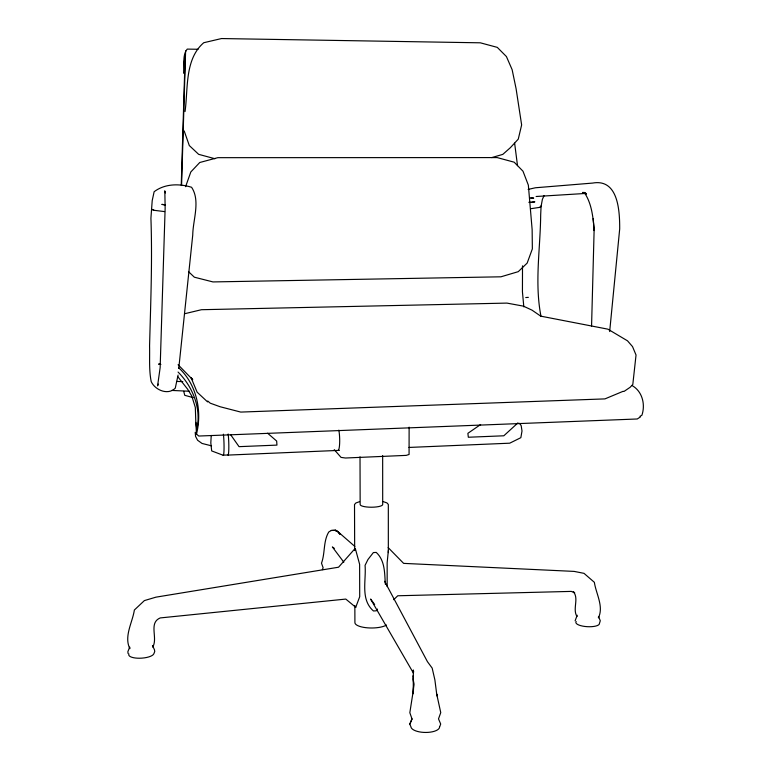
<?xml version="1.0" encoding="UTF-8"?>
<svg xmlns="http://www.w3.org/2000/svg" width="771" height="771" viewBox="0 0 771 771"><rect width="100%" height="100%" fill="white"/><g stroke="black" fill="none" stroke-linecap="round" stroke-linejoin="round"><path stroke-width="1.16" d="M409.122 427.134L409.073 454.466L406.259 455.372L345.447 458.013L341.052 457.405L334.238 449.618M522.507 265.841L522.439 291.872L523.817 306.877M591.559 326.181L594.133 229.874C593.092 217.143 591.733 203.467 584.379 192.644L586.307 194.196L582.674 192.432L585.073 192.557M181.243 185.281L185.175 55.098L184.288 61.728L184.067 73.496C184.626 65.641 181.946 55.618 187.218 49.103L198.041 49.267M181.571 185.541L185.609 50.905M541.107 205.712L540.683 214.83C540.365 248.667 534.38 282.947 541.03 316.534M412.919 675.83L413.748 683.713L413.266 693.746L413.333 669.989L413.67 672.052M185.05 111.535C188.201 88.81 184.529 59.261 203.737 42.723L221.518 38.55L480.314 42.81L497.285 47.368L506.422 56.553L512.137 69.689L516.088 88.704L521.639 124.941L518.266 139.127L510.392 147.656L502.808 154.383L491.696 157.602M609.668 331.559L619.691 228.939C619.73 211.379 618.487 178.419 592.581 183.084L535.46 187.767L528.125 189.415M178.776 368.374L192.74 235.03C192.923 219.908 200.614 200.826 191.594 187.276C179.2 183.44 164.84 183.633 154.133 191.719L152.205 200.633L150.923 218.241C152.417 260.839 150.673 303.35 149.564 345.919C149.863 357.783 148.87 369.907 151.203 381.597C155 390.02 167.962 395.629 175.268 388.17L178.062 375.091M388.353 550.494L387.158 562.695L387.167 586.596M575.118 620.819L577.19 615.229M128.892 653.904A12.644 4.25 -3.7 0 0 139.329 658.232A12.644 4.25 -3.7 0 0 153.814 653.837L154.73 651.572L154.479 649.808L152.504 645.539L152.706 647.042C158.219 638.109 148.254 622.949 160.223 617.928L345.793 599.077L355.739 607.297L359.71 596.706L359.623 564.314L355.547 549.366L355.007 548.586L338.546 567.215L155.944 597.159L144.389 600.59L134.366 610.015C132.525 622.37 123.784 636.326 129.817 648.613L129.682 647.1L127.88 651.64L128.025 653.413M354.65 550.523L355.007 548.586M530.689 208.729L539.806 207.351L541.069 206.483L542.389 199.371L544.066 195.574M185.589 186.707L190.813 171.962L199.756 162.498L217.827 157.669L497.16 157.583L514.17 162.189L522.989 171.201L528.347 185.136L532.144 229.642L532.356 248.879L527.171 263.084L518.266 271.662L500.928 276.808L212.969 281.926L194.35 277.194L188.51 271.652M439.827 726.398L440.694 724.046L438.506 718.871L440.752 712.635L436.675 693.996L436.935 695.914L434.892 679.945L432.174 668.1L427.433 661.663L384.623 581.267M322.336 569.682L323.126 567.774L321.497 563.196C325.246 553.135 323.136 541.329 328.754 532.009L331.289 530.477L333.689 530.332M439.576 726.639A14.35 5.715 0.9 0 1 425.843 732.45A14.35 5.715 0.9 0 1 410.904 726.716L409.806 724.133L412.042 718.89M409.806 724.133L412.022 718.938L409.835 712.722L413.092 691.847L413.748 684.735L413.227 678.808M211.235 435.442L210.82 442.833L211.678 450.919L223.204 455.275A12.577 1.128 88.1 0 0 224.053 448.067A12.577 1.128 88.1 0 0 223.397 434.189M640.528 416.851L637.26 418.981L198.764 436.039L196.489 434.083C202.368 411.001 196.605 384.122 178.544 367.671M377.53 609.08L376.325 610.796L373.463 610.979C360.182 599.366 366.36 580.688 365.069 565.345L367.94 559.544L373.366 552.576L376.248 552.412C385.153 560.671 384.527 573.152 385.375 584.331M393.673 599.703L397.759 595.771L571.33 591.396L574.732 592.918L573.296 591.665C579.329 598.518 572.207 608.936 576.987 616.549M517.987 422.836L503.82 435.788L468.334 437.244L467.881 433.321L480.632 424.532M157.727 384.584L158.267 384.122L157.583 385.876L160.146 367.671L165.148 208.064L164.84 191.141L165.37 192.962L164.753 190.977M623.276 391.244L604.936 398.896L240.764 412.08L220.053 406.722L210.204 403.166L207.717 400.997M539.758 207.389L541.069 206.483M624.018 391.437L630.138 387.283L632.808 384.459L636.036 355.017L632.528 346.593L627.507 340.821L607.885 329.159L540.731 316.149L532.029 310.154L523.393 306.135L506.933 303.099L201.453 309.711L185.117 313.624M639.988 416.292L641.896 415.28C645.529 404.592 642.455 391.533 632.249 385.645M359.537 501.68L355.855 502.991L354.515 504.533L354.67 550.301M531.836 202.368L534.852 201.838L528.829 202.301M593.178 218.636L594.171 230.558L594.133 229.874M525.745 297.558L528.366 297.346M339.76 534.168L337.804 531.576L335 530.275L337.804 531.576L354.833 546.427M536.115 196.499L586.133 193.415M331.289 530.477L335.867 530.217M223.108 455.179L227.84 454.977M339.452 450.37L227.946 455.083A12.567 1.166 88.1 0 0 228.823 447.874A12.567 1.166 88.1 0 0 228.168 434.006M408.996 447.44L509.708 443.19L520.849 437.677L522.006 430.989L521.177 425.659L519.529 423.318M176.829 381.443L182.804 381.597M530.65 197.993L533.696 198.099L530.699 197.983M171.721 390.434L189.579 391.254M211.514 445.831L202.021 443.441L197.607 440.26L195.574 436.405L195.208 432.3M164.618 211.601L154.055 210.3L152.099 209.404L154.094 210.338M160.773 364.384L158.595 364.085L160.657 364.375M165.225 204.874L161.833 204.382L165.264 204.893M214.926 158.73L198.648 154.335L189.3 145.546L184.182 130.925M193.299 397.643L184.741 395.311L183.739 391.331M383.235 501.622L386.946 502.914L388.324 504.456L388.333 552.624M335 530.275L337.794 531.527L339.895 534.004M334.315 548.326L332.368 546.967L343.837 562.204M374.667 604.464L370.591 599.048L413.401 673.073M207.563 401.913L197.097 392.14L191.044 377.597L192.316 379.101M267.614 433.215L276.664 441.06L276.943 445.108L239.049 446.66L230.789 434.921M388.16 547.593L403.638 563.379L574.116 571.398L584.004 573.345L594.364 582.317C596.012 593.709 603.972 606.507 598.421 617.822L598.556 616.492L600.272 620.751L599.183 624.346A11.835 3.749 3 0 1 584.9 626.466A11.835 3.749 3 0 1 576.197 621.503M178.091 364.731L192.769 379.775M178.062 372.046C192.866 386.83 201.472 408.485 196.856 429.341L195.834 422.383L195.323 407.416L191.767 396.015L187.642 389.21L177.793 376.672M355.19 606.411L355.739 607.297M196.489 434.083L195.834 422.383M514.623 143.155L517.514 165.659M360.018 456.817L360.153 504.523A11.266 2.708 -0.1 0 0 371.458 507.222A11.266 2.708 -0.1 0 0 382.695 504.465L382.657 455.574M354.853 605.688L354.911 622.544A16.721 5.426 -0.1 0 0 367.613 627.845A16.721 5.426 -0.1 0 0 386.493 625.03M338.855 430.122A12.375 2.101 87.8 0 1 339.645 443.315A12.375 2.101 87.8 0 1 338.006 450.457"/></g></svg>
